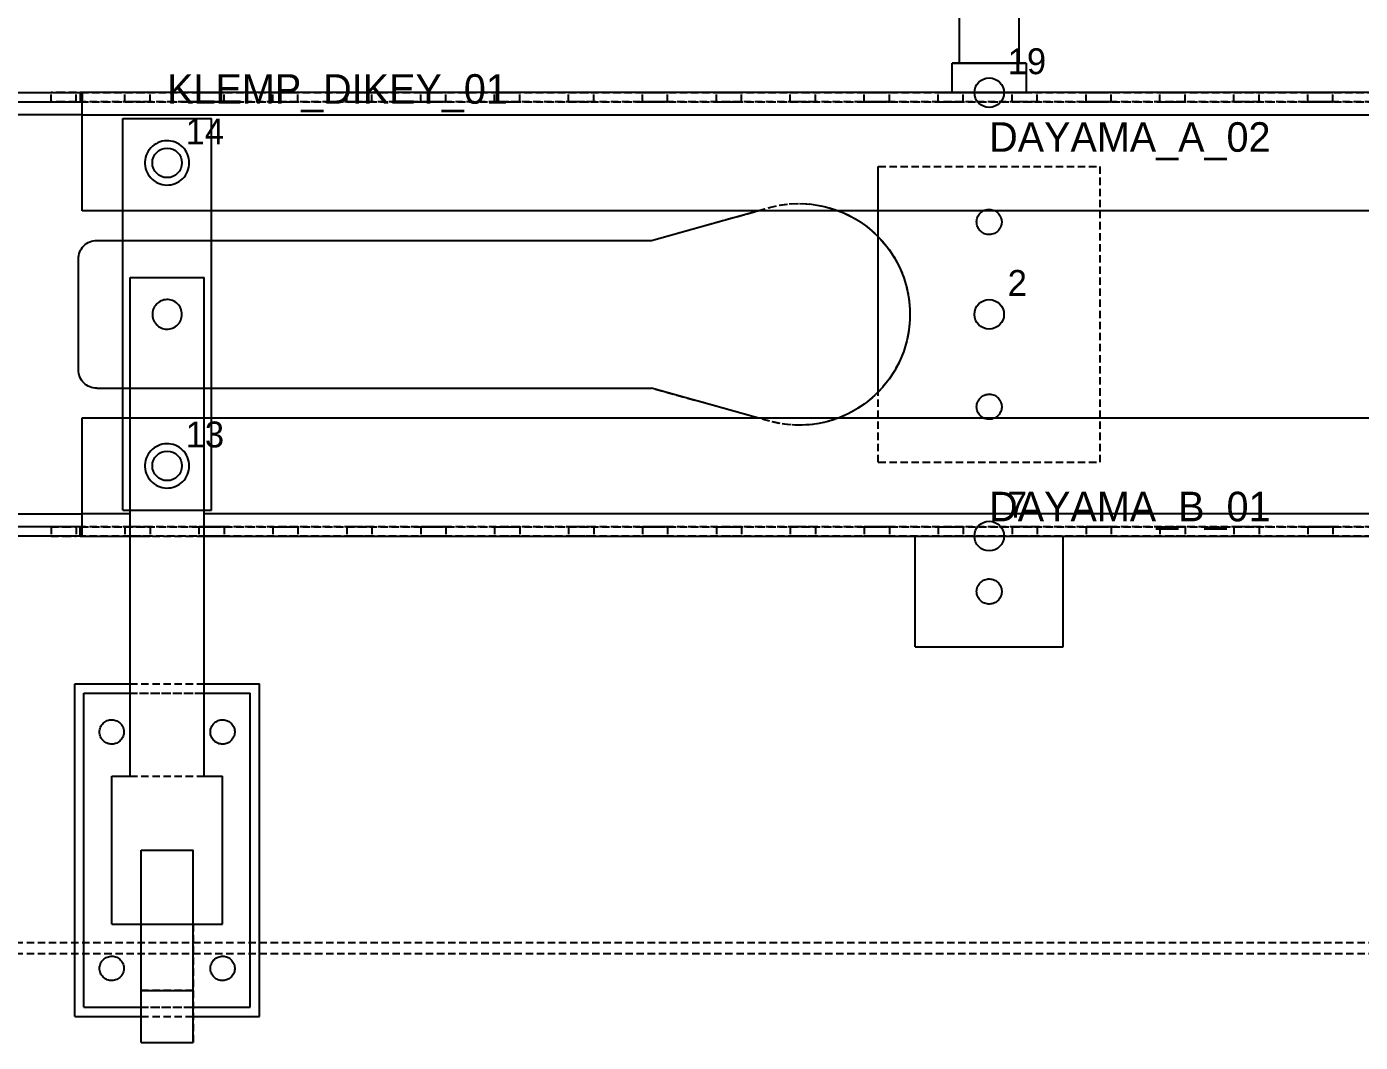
# Model space of a CAD drawing. Header units: metres. Extents: x -200 to 4040, y -1684 to 360.
# Drawn here: x 430 to 790.8, y -197 to 77.9 of the extents above; entities that cross this region are included whole.
import ezdxf

# ---------------------------------------------------------------- set-up
doc = ezdxf.new("R2010")
doc.units = ezdxf.units.M
doc.linetypes.add('DASHED2', pattern=[3, 2, -1])
for name, color, linetype in [('GIZLI', 8, 'DASHED2'), ('GORUNEN', 7, 'Continuous'), ('REFERANS', 6, 'Continuous'), ('TEGET', 9, 'Continuous'), ('YAZI', 3, 'Continuous')]:
    doc.layers.add(name, color=color, linetype=linetype)

msp = doc.modelspace()

# ---------------------------------------------------------------- linework, layer by layer
at = {"layer": 'GIZLI'}
for points in [[(680.4, 68), (700.4, 68)], [(698.4, 68), (682.4, 68)], [(682.4, 68), (698.4, 68)], [(150, 60), (444.5, 60)], [(436.6, 60), (440, 60)], [(440, 60), (436.6, 60)], [(436.6, 57.5), (436.6, 60)], [(443.4, 60), (440, 60)], [(440, 60), (443.4, 60)], [(443.4, 57.5), (443.4, 60)], [(444.714, 60), (2630, 60)], [(445, 59.979), (445, 57.488)], [(456.6, 60), (460, 60)], [(460, 60), (456.6, 60)], [(456.6, 57.5), (456.6, 60)], [(463.4, 60), (460, 60)], [(460, 60), (463.4, 60)], [(463.4, 57.5), (463.4, 60)], [(476.6, 60), (480, 60)], [(480, 60), (476.6, 60)], [(476.6, 57.5), (476.6, 60)], [(483.4, 60), (480, 60)], [(480, 60), (483.4, 60)], [(483.4, 57.5), (483.4, 60)], [(496.6, 60), (500, 60)], [(500, 60), (496.6, 60)], [(496.6, 57.5), (496.6, 60)], [(503.4, 60), (500, 60)], [(500, 60), (503.4, 60)], [(503.4, 57.5), (503.4, 60)], [(516.6, 60), (520, 60)], [(520, 60), (516.6, 60)], [(516.6, 57.5), (516.6, 60)], [(523.4, 60), (520, 60)], [(520, 60), (523.4, 60)], [(523.4, 57.5), (523.4, 60)], [(536.6, 60), (540, 60)], [(540, 60), (536.6, 60)], [(536.6, 57.5), (536.6, 60)], [(543.4, 60), (540, 60)], [(540, 60), (543.4, 60)], [(543.4, 57.5), (543.4, 60)], [(556.6, 60), (560, 60)], [(560, 60), (556.6, 60)], [(556.6, 57.5), (556.6, 60)], [(563.4, 60), (560, 60)], [(560, 60), (563.4, 60)], [(563.4, 57.5), (563.4, 60)], [(576.6, 60), (580, 60)], [(580, 60), (576.6, 60)], [(576.6, 57.5), (576.6, 60)], [(583.4, 60), (580, 60)], [(580, 60), (583.4, 60)], [(583.4, 57.5), (583.4, 60)], [(596.6, 60), (600, 60)], [(600, 60), (596.6, 60)], [(596.6, 57.5), (596.6, 60)], [(603.4, 60), (600, 60)], [(600, 60), (603.4, 60)], [(603.4, 57.5), (603.4, 60)], [(616.6, 60), (620, 60)], [(620, 60), (616.6, 60)], [(616.6, 57.5), (616.6, 60)], [(623.4, 60), (620, 60)], [(620, 60), (623.4, 60)], [(623.4, 57.5), (623.4, 60)], [(636.6, 60), (640, 60)], [(640, 60), (636.6, 60)], [(636.6, 57.5), (636.6, 60)], [(643.4, 60), (640, 60)], [(640, 60), (643.4, 60)], [(643.4, 57.5), (643.4, 60)], [(656.6, 60), (660, 60)], [(660, 60), (656.6, 60)], [(656.6, 57.5), (656.6, 60)], [(663.4, 60), (660, 60)], [(660, 60), (663.4, 60)], [(663.4, 57.5), (663.4, 60)], [(676.6, 60), (680, 60)], [(680, 60), (676.6, 60)], [(676.6, 57.5), (676.6, 60)], [(683.4, 60), (680, 60)], [(680, 60), (683.4, 60)], [(680.4, 60), (700.4, 60)], [(683.4, 57.5), (683.4, 60)], [(696.6, 60), (700, 60)], [(700, 60), (696.6, 60)], [(696.6, 57.5), (696.6, 60)], [(703.4, 60), (700, 60)], [(700, 60), (703.4, 60)], [(703.4, 57.5), (703.4, 60)], [(716.6, 60), (720, 60)], [(720, 60), (716.6, 60)], [(716.6, 57.5), (716.6, 60)], [(723.4, 60), (720, 60)], [(720, 60), (723.4, 60)], [(723.4, 57.5), (723.4, 60)], [(736.6, 60), (740, 60)], [(740, 60), (736.6, 60)], [(736.6, 57.5), (736.6, 60)], [(743.4, 60), (740, 60)], [(740, 60), (743.4, 60)], [(743.4, 57.5), (743.4, 60)], [(756.6, 60), (760, 60)], [(760, 60), (756.6, 60)], [(756.6, 57.5), (756.6, 60)], [(763.4, 60), (760, 60)], [(760, 60), (763.4, 60)], [(763.4, 57.5), (763.4, 60)], [(776.6, 60), (780, 60)], [(780, 60), (776.6, 60)], [(776.6, 57.5), (776.6, 60)], [(783.4, 60), (780, 60)], [(780, 60), (783.4, 60)], [(783.4, 57.5), (783.4, 60)], [(150, 57.5), (444.5, 57.5)], [(440, 57.5), (436.6, 57.5)], [(436.6, 57.5), (440, 57.5)], [(440, 57.5), (443.4, 57.5)], [(443.4, 57.5), (440, 57.5)], [(2630, 57.5), (444.714, 57.5)], [(444.714, 57.5), (2630, 57.5)], [(445, 54), (445, 57.488)], [(460, 57.5), (456.6, 57.5)], [(456.6, 57.5), (460, 57.5)], [(460, 57.5), (463.4, 57.5)], [(463.4, 57.5), (460, 57.5)], [(480, 57.5), (476.6, 57.5)], [(476.6, 57.5), (480, 57.5)], [(480, 57.5), (483.4, 57.5)], [(483.4, 57.5), (480, 57.5)], [(500, 57.5), (496.6, 57.5)], [(496.6, 57.5), (500, 57.5)], [(500, 57.5), (503.4, 57.5)], [(503.4, 57.5), (500, 57.5)], [(520, 57.5), (516.6, 57.5)], [(516.6, 57.5), (520, 57.5)], [(520, 57.5), (523.4, 57.5)], [(523.4, 57.5), (520, 57.5)], [(540, 57.5), (536.6, 57.5)], [(536.6, 57.5), (540, 57.5)], [(540, 57.5), (543.4, 57.5)], [(543.4, 57.5), (540, 57.5)], [(560, 57.5), (556.6, 57.5)], [(556.6, 57.5), (560, 57.5)], [(560, 57.5), (563.4, 57.5)], [(563.4, 57.5), (560, 57.5)], [(580, 57.5), (576.6, 57.5)], [(576.6, 57.5), (580, 57.5)], [(580, 57.5), (583.4, 57.5)], [(583.4, 57.5), (580, 57.5)], [(600, 57.5), (596.6, 57.5)], [(596.6, 57.5), (600, 57.5)], [(600, 57.5), (603.4, 57.5)], [(603.4, 57.5), (600, 57.5)], [(620, 57.5), (616.6, 57.5)], [(616.6, 57.5), (620, 57.5)], [(620, 57.5), (623.4, 57.5)], [(623.4, 57.5), (620, 57.5)], [(640, 57.5), (636.6, 57.5)], [(636.6, 57.5), (640, 57.5)], [(640, 57.5), (643.4, 57.5)], [(643.4, 57.5), (640, 57.5)], [(660, 57.5), (656.6, 57.5)], [(656.6, 57.5), (660, 57.5)], [(660, 57.5), (663.4, 57.5)], [(663.4, 57.5), (660, 57.5)], [(680, 57.5), (676.6, 57.5)], [(676.6, 57.5), (680, 57.5)], [(680, 57.5), (683.4, 57.5)], [(683.4, 57.5), (680, 57.5)], [(700, 57.5), (696.6, 57.5)], [(696.6, 57.5), (700, 57.5)], [(700, 57.5), (703.4, 57.5)], [(703.4, 57.5), (700, 57.5)], [(720, 57.5), (716.6, 57.5)], [(716.6, 57.5), (720, 57.5)], [(720, 57.5), (723.4, 57.5)], [(723.4, 57.5), (720, 57.5)], [(740, 57.5), (736.6, 57.5)], [(736.6, 57.5), (740, 57.5)], [(740, 57.5), (743.4, 57.5)], [(743.4, 57.5), (740, 57.5)], [(760, 57.5), (756.6, 57.5)], [(756.6, 57.5), (760, 57.5)], [(760, 57.5), (763.4, 57.5)], [(763.4, 57.5), (760, 57.5)], [(780, 57.5), (776.6, 57.5)], [(776.6, 57.5), (780, 57.5)], [(780, 57.5), (783.4, 57.5)], [(783.4, 57.5), (780, 57.5)], [(445, 28), (445, 54)], [(456, -53), (456, 53)], [(456, 53), (480, 53)], [(480, -53), (480, 53)], [(474, 41), (473.97, 41.597), (473.881, 42.189), (473.733, 42.769), (473.529, 43.331), (473.269, 43.87), (472.957, 44.38), (472.596, 44.857), (472.189, 45.295), (471.741, 45.691), (471.255, 46.04), (470.737, 46.339), (470.192, 46.585), (469.625, 46.776), (469.042, 46.909), (468.448, 46.983), (467.85, 46.998), (467.254, 46.953), (466.665, 46.85), (466.089, 46.688), (465.532, 46.469), (465, 46.196), (464.498, 45.872), (464.03, 45.499), (463.602, 45.081), (463.217, 44.623), (462.88, 44.129), (462.594, 43.603), (462.362, 43.052), (462.186, 42.481), (462.067, 41.894), (462.007, 41.299), (462.007, 40.701), (462.067, 40.106), (462.186, 39.519), (462.362, 38.948), (462.594, 38.397), (462.88, 37.871), (463.217, 37.377), (463.602, 36.919), (464.03, 36.501), (464.498, 36.128), (465, 35.804), (465.532, 35.531), (466.089, 35.312), (466.665, 35.15), (467.254, 35.047), (467.85, 35.002), (468.448, 35.017), (469.042, 35.091), (469.625, 35.224), (470.192, 35.415), (470.737, 35.661), (471.255, 35.96), (471.741, 36.309), (472.189, 36.705), (472.596, 37.143), (472.957, 37.62), (473.269, 38.13), (473.529, 38.669), (473.733, 39.231), (473.881, 39.811), (473.97, 40.403), (474, 41)], [(474, 41), (473.97, 41.597), (473.881, 42.189), (473.733, 42.769), (473.529, 43.331), (473.269, 43.87), (472.957, 44.38), (472.596, 44.857), (472.189, 45.295), (471.741, 45.691), (471.255, 46.04), (470.737, 46.339), (470.192, 46.585), (469.625, 46.776), (469.042, 46.909), (468.448, 46.983), (467.85, 46.998), (467.254, 46.953), (466.665, 46.85), (466.089, 46.688), (465.532, 46.469), (465, 46.196), (464.498, 45.872), (464.03, 45.499), (463.602, 45.081), (463.217, 44.623), (462.88, 44.129), (462.594, 43.603), (462.362, 43.052), (462.186, 42.481), (462.067, 41.894), (462.007, 41.299), (462.007, 40.701), (462.067, 40.106), (462.186, 39.519), (462.362, 38.948), (462.594, 38.397), (462.88, 37.871), (463.217, 37.377), (463.602, 36.919), (464.03, 36.501), (464.498, 36.128), (465, 35.804), (465.532, 35.531), (466.089, 35.312), (466.665, 35.15), (467.254, 35.047), (467.85, 35.002), (468.448, 35.017), (469.042, 35.091), (469.625, 35.224), (470.192, 35.415), (470.737, 35.661), (471.255, 35.96), (471.741, 36.309), (472.189, 36.705), (472.596, 37.143), (472.957, 37.62), (473.269, 38.13), (473.529, 38.669), (473.733, 39.231), (473.881, 39.811), (473.97, 40.403), (474, 41)], [(660.4, 21.025), (660.4, 40)], [(660.4, -40), (660.4, 40)], [(660.4, 40), (720.4, 40)], [(660.4, 40), (720.4, 40)], [(720.4, -40), (720.4, 40)], [(720.4, -40), (720.4, 40)], [(599, 20), (630.95, 28.9)], [(627.72, 28), (630.95, 28.9)], [(630.95, 28.9), (633.617, 29.513), (636.33, 29.881), (639.064, 30), (641.798, 29.869), (644.509, 29.49), (647.174, 28.865), (649.77, 28)], [(630.95, 28.9), (633.863, 29.557), (636.828, 29.921), (639.813, 29.989), (642.791, 29.76), (645.731, 29.235), (648.605, 28.421), (651.383, 27.325), (654.038, 25.959), (656.545, 24.335), (658.877, 22.47), (661.013, 20.382), (662.931, 18.092), (664.611, 15.623), (666.037, 12.999), (667.196, 10.247), (668.075, 7.392), (668.666, 4.465), (668.963, 1.493), (668.963, -1.493), (668.666, -4.465), (668.075, -7.393), (667.196, -10.247), (666.037, -12.999), (664.611, -15.623), (662.93, -18.092), (661.013, -20.382), (658.877, -22.47), (656.545, -24.335), (654.038, -25.959), (651.383, -27.325), (648.605, -28.421), (645.731, -29.235), (642.791, -29.76), (639.813, -29.989), (636.827, -29.921), (633.863, -29.557), (630.95, -28.9)], [(2630, 28), (445, 28)], [(480, 28), (456, 28)], [(687, 25), (687.017, 25.339), (687.067, 25.674), (687.151, 26.002), (687.267, 26.321), (687.414, 26.626), (687.591, 26.915), (687.795, 27.185), (688.026, 27.434), (688.28, 27.658), (688.555, 27.856), (688.849, 28.026), (689.158, 28.165), (689.479, 28.273), (689.81, 28.348), (690.146, 28.39), (690.485, 28.399), (690.823, 28.374), (691.157, 28.315), (691.483, 28.223), (691.798, 28.099), (692.1, 27.944), (692.385, 27.761), (692.65, 27.549), (692.892, 27.313), (693.11, 27.053), (693.301, 26.773), (693.463, 26.475), (693.595, 26.163), (693.695, 25.839), (693.762, 25.507), (693.796, 25.169), (693.796, 24.831), (693.762, 24.493), (693.695, 24.161), (693.595, 23.837), (693.463, 23.525), (693.301, 23.227), (693.11, 22.947), (692.892, 22.687), (692.65, 22.451), (692.385, 22.239), (692.1, 22.056), (691.798, 21.901), (691.483, 21.777), (691.157, 21.685), (690.823, 21.626), (690.485, 21.601), (690.146, 21.61), (689.81, 21.652), (689.479, 21.727), (689.158, 21.835), (688.849, 21.974), (688.555, 22.144), (688.28, 22.342), (688.026, 22.566), (687.795, 22.815), (687.591, 23.085), (687.414, 23.374), (687.267, 23.679), (687.151, 23.998), (687.067, 24.326), (687.017, 24.661), (687, 25)], [(687, 25), (687.017, 25.339), (687.067, 25.674), (687.151, 26.002), (687.267, 26.321), (687.414, 26.626), (687.591, 26.915), (687.795, 27.185), (688.026, 27.434), (688.28, 27.658), (688.555, 27.856), (688.849, 28.026), (689.158, 28.165), (689.479, 28.273), (689.81, 28.348), (690.146, 28.39), (690.485, 28.399), (690.823, 28.374), (691.157, 28.315), (691.483, 28.223), (691.798, 28.099), (692.1, 27.944), (692.385, 27.761), (692.65, 27.549), (692.892, 27.313), (693.11, 27.053), (693.301, 26.773), (693.463, 26.475), (693.595, 26.163), (693.695, 25.839), (693.762, 25.507), (693.796, 25.169), (693.796, 24.831), (693.762, 24.493), (693.695, 24.161), (693.595, 23.837), (693.463, 23.525), (693.301, 23.227), (693.11, 22.947), (692.892, 22.687), (692.65, 22.451), (692.385, 22.239), (692.1, 22.056), (691.798, 21.901), (691.483, 21.777), (691.157, 21.685), (690.823, 21.626), (690.485, 21.601), (690.146, 21.61), (689.81, 21.652), (689.479, 21.727), (689.158, 21.835), (688.849, 21.974), (688.555, 22.144), (688.28, 22.342), (688.026, 22.566), (687.795, 22.815), (687.591, 23.085), (687.414, 23.374), (687.267, 23.679), (687.151, 23.998), (687.067, 24.326), (687.017, 24.661), (687, 25)], [(444, 15), (444.024, 15.49), (444.096, 15.975), (444.215, 16.451), (444.381, 16.913), (444.59, 17.357), (444.843, 17.778), (445.135, 18.172), (445.464, 18.536), (445.828, 18.865), (446.222, 19.157), (446.643, 19.41), (447.087, 19.619), (447.549, 19.785), (448.025, 19.904), (448.51, 19.976), (449, 20)], [(449, 20), (599, 20)], [(456, 20), (480, 20)], [(444, -15), (444, 15)], [(458, -125), (458, 10)], [(458, 10), (478, 10)], [(478, -125), (478, 10)], [(472, 0), (471.98, 0.398), (471.921, 0.793), (471.822, 1.179), (471.686, 1.554), (471.513, 1.913), (471.305, 2.253), (471.064, 2.571), (470.793, 2.863), (470.494, 3.127), (470.17, 3.36), (469.825, 3.559), (469.461, 3.723), (469.083, 3.85), (468.695, 3.939), (468.299, 3.989), (467.9, 3.999), (467.503, 3.969), (467.11, 3.9), (466.726, 3.792), (466.355, 3.646), (466, 3.464), (465.665, 3.248), (465.353, 2.999), (465.068, 2.721), (464.811, 2.415), (464.587, 2.086), (464.396, 1.736), (464.241, 1.368), (464.124, 0.987), (464.045, 0.596), (464.005, 0.199), (464.005, -0.199), (464.045, -0.596), (464.124, -0.987), (464.241, -1.368), (464.396, -1.736), (464.587, -2.086), (464.811, -2.415), (465.068, -2.721), (465.353, -2.999), (465.665, -3.248), (466, -3.464), (466.355, -3.646), (466.726, -3.792), (467.11, -3.9), (467.503, -3.969), (467.9, -3.999), (468.299, -3.989), (468.695, -3.939), (469.083, -3.85), (469.461, -3.723), (469.825, -3.559), (470.17, -3.36), (470.494, -3.127), (470.793, -2.863), (471.064, -2.571), (471.305, -2.253), (471.513, -1.913), (471.686, -1.554), (471.822, -1.179), (471.921, -0.793), (471.98, -0.398), (472, 0)], [(472, 0), (471.98, 0.398), (471.921, 0.793), (471.822, 1.179), (471.686, 1.554), (471.513, 1.913), (471.305, 2.253), (471.064, 2.571), (470.793, 2.863), (470.494, 3.127), (470.17, 3.36), (469.825, 3.559), (469.461, 3.723), (469.083, 3.85), (468.695, 3.939), (468.299, 3.989), (467.9, 3.999), (467.503, 3.969), (467.11, 3.9), (466.726, 3.792), (466.355, 3.646), (466, 3.464), (465.665, 3.248), (465.353, 2.999), (465.068, 2.721), (464.811, 2.415), (464.587, 2.086), (464.396, 1.736), (464.241, 1.368), (464.124, 0.987), (464.045, 0.596), (464.005, 0.199), (464.005, -0.199), (464.045, -0.596), (464.124, -0.987), (464.241, -1.368), (464.396, -1.736), (464.587, -2.086), (464.811, -2.415), (465.068, -2.721), (465.353, -2.999), (465.665, -3.248), (466, -3.464), (466.355, -3.646), (466.726, -3.792), (467.11, -3.9), (467.503, -3.969), (467.9, -3.999), (468.299, -3.989), (468.695, -3.939), (469.083, -3.85), (469.461, -3.723), (469.825, -3.559), (470.17, -3.36), (470.494, -3.127), (470.793, -2.863), (471.064, -2.571), (471.305, -2.253), (471.513, -1.913), (471.686, -1.554), (471.822, -1.179), (471.921, -0.793), (471.98, -0.398), (472, 0)], [(449, -20), (448.51, -19.976), (448.025, -19.904), (447.549, -19.785), (447.087, -19.619), (446.643, -19.41), (446.222, -19.157), (445.828, -18.865), (445.464, -18.536), (445.135, -18.172), (444.843, -17.778), (444.59, -17.357), (444.381, -16.913), (444.215, -16.451), (444.096, -15.975), (444.024, -15.49), (444, -15)], [(449, -20), (599, -20)], [(456, -20), (480, -20)], [(630.95, -28.9), (599, -20)], [(660.4, -40), (660.4, -21.025)], [(687, -25), (687.017, -24.661), (687.067, -24.326), (687.151, -23.998), (687.267, -23.679), (687.414, -23.374), (687.591, -23.085), (687.795, -22.815), (688.026, -22.566), (688.28, -22.342), (688.555, -22.144), (688.849, -21.974), (689.158, -21.835), (689.479, -21.727), (689.81, -21.652), (690.146, -21.61), (690.485, -21.601), (690.823, -21.626), (691.157, -21.685), (691.483, -21.777), (691.798, -21.901), (692.1, -22.056), (692.385, -22.239), (692.65, -22.451), (692.892, -22.687), (693.11, -22.947), (693.301, -23.227), (693.463, -23.525), (693.595, -23.837), (693.695, -24.161), (693.762, -24.493), (693.796, -24.831), (693.796, -25.169), (693.762, -25.507), (693.695, -25.839), (693.595, -26.163), (693.463, -26.475), (693.301, -26.773), (693.11, -27.053), (692.892, -27.313), (692.65, -27.549), (692.385, -27.761), (692.1, -27.944), (691.798, -28.099), (691.483, -28.223), (691.157, -28.315), (690.823, -28.374), (690.485, -28.399), (690.146, -28.39), (689.81, -28.348), (689.479, -28.273), (689.158, -28.165), (688.849, -28.026), (688.555, -27.856), (688.28, -27.658), (688.026, -27.434), (687.795, -27.185), (687.591, -26.915), (687.414, -26.626), (687.267, -26.321), (687.151, -26.002), (687.067, -25.674), (687.017, -25.339), (687, -25)], [(687, -25), (687.017, -24.661), (687.067, -24.326), (687.151, -23.998), (687.267, -23.679), (687.414, -23.374), (687.591, -23.085), (687.795, -22.815), (688.026, -22.566), (688.28, -22.342), (688.555, -22.144), (688.849, -21.974), (689.158, -21.835), (689.479, -21.727), (689.81, -21.652), (690.146, -21.61), (690.485, -21.601), (690.823, -21.626), (691.157, -21.685), (691.483, -21.777), (691.798, -21.901), (692.1, -22.056), (692.385, -22.239), (692.65, -22.451), (692.892, -22.687), (693.11, -22.947), (693.301, -23.227), (693.463, -23.525), (693.595, -23.837), (693.695, -24.161), (693.762, -24.493), (693.796, -24.831), (693.796, -25.169), (693.762, -25.507), (693.695, -25.839), (693.595, -26.163), (693.463, -26.475), (693.301, -26.773), (693.11, -27.053), (692.892, -27.313), (692.65, -27.549), (692.385, -27.761), (692.1, -27.944), (691.798, -28.099), (691.483, -28.223), (691.157, -28.315), (690.823, -28.374), (690.485, -28.399), (690.146, -28.39), (689.81, -28.348), (689.479, -28.273), (689.158, -28.165), (688.849, -28.026), (688.555, -27.856), (688.28, -27.658), (688.026, -27.434), (687.795, -27.185), (687.591, -26.915), (687.414, -26.626), (687.267, -26.321), (687.151, -26.002), (687.067, -25.674), (687.017, -25.339), (687, -25)], [(445, -28), (2630, -28)], [(445, -54), (445, -28)], [(456, -28), (480, -28)], [(630.95, -28.9), (627.72, -28)], [(649.77, -28), (647.174, -28.865), (644.509, -29.49), (641.798, -29.869), (639.064, -30), (636.33, -29.881), (633.617, -29.513), (630.95, -28.9)], [(474, -41), (473.97, -40.403), (473.881, -39.811), (473.733, -39.231), (473.529, -38.669), (473.269, -38.13), (472.957, -37.62), (472.596, -37.143), (472.189, -36.705), (471.741, -36.309), (471.255, -35.96), (470.737, -35.661), (470.192, -35.415), (469.625, -35.224), (469.042, -35.091), (468.448, -35.017), (467.85, -35.002), (467.254, -35.047), (466.665, -35.15), (466.089, -35.312), (465.532, -35.531), (465, -35.804), (464.498, -36.128), (464.03, -36.501), (463.602, -36.919), (463.217, -37.377), (462.88, -37.871), (462.594, -38.397), (462.362, -38.948), (462.186, -39.519), (462.067, -40.106), (462.007, -40.701), (462.007, -41.299), (462.067, -41.894), (462.186, -42.481), (462.362, -43.052), (462.594, -43.603), (462.88, -44.129), (463.217, -44.623), (463.602, -45.081), (464.03, -45.499), (464.498, -45.872), (465, -46.196), (465.532, -46.469), (466.089, -46.688), (466.665, -46.85), (467.254, -46.953), (467.85, -46.998), (468.448, -46.983), (469.042, -46.909), (469.625, -46.776), (470.192, -46.585), (470.737, -46.339), (471.255, -46.04), (471.741, -45.691), (472.189, -45.295), (472.596, -44.857), (472.957, -44.38), (473.269, -43.87), (473.529, -43.331), (473.733, -42.769), (473.881, -42.189), (473.97, -41.597), (474, -41)], [(474, -41), (473.97, -40.403), (473.881, -39.811), (473.733, -39.231), (473.529, -38.669), (473.269, -38.13), (472.957, -37.62), (472.596, -37.143), (472.189, -36.705), (471.741, -36.309), (471.255, -35.96), (470.737, -35.661), (470.192, -35.415), (469.625, -35.224), (469.042, -35.091), (468.448, -35.017), (467.85, -35.002), (467.254, -35.047), (466.665, -35.15), (466.089, -35.312), (465.532, -35.531), (465, -35.804), (464.498, -36.128), (464.03, -36.501), (463.602, -36.919), (463.217, -37.377), (462.88, -37.871), (462.594, -38.397), (462.362, -38.948), (462.186, -39.519), (462.067, -40.106), (462.007, -40.701), (462.007, -41.299), (462.067, -41.894), (462.186, -42.481), (462.362, -43.052), (462.594, -43.603), (462.88, -44.129), (463.217, -44.623), (463.602, -45.081), (464.03, -45.499), (464.498, -45.872), (465, -46.196), (465.532, -46.469), (466.089, -46.688), (466.665, -46.85), (467.254, -46.953), (467.85, -46.998), (468.448, -46.983), (469.042, -46.909), (469.625, -46.776), (470.192, -46.585), (470.737, -46.339), (471.255, -46.04), (471.741, -45.691), (472.189, -45.295), (472.596, -44.857), (472.957, -44.38), (473.269, -43.87), (473.529, -43.331), (473.733, -42.769), (473.881, -42.189), (473.97, -41.597), (474, -41)], [(660.4, -40), (720.4, -40)], [(660.4, -40), (720.4, -40)], [(445, -57.488), (445, -54)], [(456, -53), (480, -53)], [(458, -53), (478, -53)], [(444.5, -57.5), (150, -57.5)], [(436.6, -57.5), (436.6, -60)], [(436.6, -57.5), (440, -57.5)], [(440, -57.5), (436.6, -57.5)], [(440, -57.5), (443.4, -57.5)], [(443.4, -57.5), (440, -57.5)], [(443.4, -57.5), (443.4, -60)], [(2630, -57.5), (444.714, -57.5)], [(444.714, -57.5), (2630, -57.5)], [(445, -59.979), (445, -57.488)], [(456.6, -57.5), (456.6, -60)], [(456.6, -57.5), (460, -57.5)], [(460, -57.5), (456.6, -57.5)], [(460, -57.5), (463.4, -57.5)], [(463.4, -57.5), (460, -57.5)], [(463.4, -57.5), (463.4, -60)], [(476.6, -57.5), (476.6, -60)], [(476.6, -57.5), (480, -57.5)], [(480, -57.5), (476.6, -57.5)], [(480, -57.5), (483.4, -57.5)], [(483.4, -57.5), (480, -57.5)], [(483.4, -57.5), (483.4, -60)], [(496.6, -57.5), (496.6, -60)], [(496.6, -57.5), (500, -57.5)], [(500, -57.5), (496.6, -57.5)], [(500, -57.5), (503.4, -57.5)], [(503.4, -57.5), (500, -57.5)], [(503.4, -57.5), (503.4, -60)], [(516.6, -57.5), (516.6, -60)], [(516.6, -57.5), (520, -57.5)], [(520, -57.5), (516.6, -57.5)], [(520, -57.5), (523.4, -57.5)], [(523.4, -57.5), (520, -57.5)], [(523.4, -57.5), (523.4, -60)], [(536.6, -57.5), (536.6, -60)], [(536.6, -57.5), (540, -57.5)], [(540, -57.5), (536.6, -57.5)], [(540, -57.5), (543.4, -57.5)], [(543.4, -57.5), (540, -57.5)], [(543.4, -57.5), (543.4, -60)], [(556.6, -57.5), (556.6, -60)], [(556.6, -57.5), (560, -57.5)], [(560, -57.5), (556.6, -57.5)], [(560, -57.5), (563.4, -57.5)], [(563.4, -57.5), (560, -57.5)], [(563.4, -57.5), (563.4, -60)], [(576.6, -57.5), (576.6, -60)], [(576.6, -57.5), (580, -57.5)], [(580, -57.5), (576.6, -57.5)], [(580, -57.5), (583.4, -57.5)], [(583.4, -57.5), (580, -57.5)], [(583.4, -57.5), (583.4, -60)], [(596.6, -57.5), (596.6, -60)], [(596.6, -57.5), (600, -57.5)], [(600, -57.5), (596.6, -57.5)], [(600, -57.5), (603.4, -57.5)], [(603.4, -57.5), (600, -57.5)], [(603.4, -57.5), (603.4, -60)], [(616.6, -57.5), (616.6, -60)], [(616.6, -57.5), (620, -57.5)], [(620, -57.5), (616.6, -57.5)], [(620, -57.5), (623.4, -57.5)], [(623.4, -57.5), (620, -57.5)], [(623.4, -57.5), (623.4, -60)], [(636.6, -57.5), (636.6, -60)], [(636.6, -57.5), (640, -57.5)], [(640, -57.5), (636.6, -57.5)], [(640, -57.5), (643.4, -57.5)], [(643.4, -57.5), (640, -57.5)], [(643.4, -57.5), (643.4, -60)], [(656.6, -57.5), (656.6, -60)], [(656.6, -57.5), (660, -57.5)], [(660, -57.5), (656.6, -57.5)], [(660, -57.5), (663.4, -57.5)], [(663.4, -57.5), (660, -57.5)], [(663.4, -57.5), (663.4, -60)], [(676.6, -57.5), (676.6, -60)], [(676.6, -57.5), (680, -57.5)], [(680, -57.5), (676.6, -57.5)], [(680, -57.5), (683.4, -57.5)], [(683.4, -57.5), (680, -57.5)], [(683.4, -57.5), (683.4, -60)], [(696.6, -57.5), (696.6, -60)], [(696.6, -57.5), (700, -57.5)], [(700, -57.5), (696.6, -57.5)], [(700, -57.5), (703.4, -57.5)], [(703.4, -57.5), (700, -57.5)], [(703.4, -57.5), (703.4, -60)], [(716.6, -57.5), (716.6, -60)], [(716.6, -57.5), (720, -57.5)], [(720, -57.5), (716.6, -57.5)], [(720, -57.5), (723.4, -57.5)], [(723.4, -57.5), (720, -57.5)], [(723.4, -57.5), (723.4, -60)], [(736.6, -57.5), (736.6, -60)], [(736.6, -57.5), (740, -57.5)], [(740, -57.5), (736.6, -57.5)], [(740, -57.5), (743.4, -57.5)], [(743.4, -57.5), (740, -57.5)], [(743.4, -57.5), (743.4, -60)], [(756.6, -57.5), (756.6, -60)], [(756.6, -57.5), (760, -57.5)], [(760, -57.5), (756.6, -57.5)], [(760, -57.5), (763.4, -57.5)], [(763.4, -57.5), (760, -57.5)], [(763.4, -57.5), (763.4, -60)], [(776.6, -57.5), (776.6, -60)], [(776.6, -57.5), (780, -57.5)], [(780, -57.5), (776.6, -57.5)], [(780, -57.5), (783.4, -57.5)], [(783.4, -57.5), (780, -57.5)], [(783.4, -57.5), (783.4, -60)], [(444.5, -60), (150, -60)], [(436.6, -60), (440, -60)], [(440, -60), (436.6, -60)], [(440, -60), (443.4, -60)], [(443.4, -60), (440, -60)], [(2630, -60), (444.714, -60)], [(456.6, -60), (460, -60)], [(460, -60), (456.6, -60)], [(458, -60), (478, -60)], [(460, -60), (463.4, -60)], [(463.4, -60), (460, -60)], [(476.6, -60), (480, -60)], [(480, -60), (476.6, -60)], [(480, -60), (483.4, -60)], [(483.4, -60), (480, -60)], [(496.6, -60), (500, -60)], [(500, -60), (496.6, -60)], [(500, -60), (503.4, -60)], [(503.4, -60), (500, -60)], [(516.6, -60), (520, -60)], [(520, -60), (516.6, -60)], [(520, -60), (523.4, -60)], [(523.4, -60), (520, -60)], [(536.6, -60), (540, -60)], [(540, -60), (536.6, -60)], [(540, -60), (543.4, -60)], [(543.4, -60), (540, -60)], [(556.6, -60), (560, -60)], [(560, -60), (556.6, -60)], [(560, -60), (563.4, -60)], [(563.4, -60), (560, -60)], [(576.6, -60), (580, -60)], [(580, -60), (576.6, -60)], [(580, -60), (583.4, -60)], [(583.4, -60), (580, -60)], [(596.6, -60), (600, -60)], [(600, -60), (596.6, -60)], [(600, -60), (603.4, -60)], [(603.4, -60), (600, -60)], [(616.6, -60), (620, -60)], [(620, -60), (616.6, -60)], [(620, -60), (623.4, -60)], [(623.4, -60), (620, -60)], [(636.6, -60), (640, -60)], [(640, -60), (636.6, -60)], [(640, -60), (643.4, -60)], [(643.4, -60), (640, -60)], [(656.6, -60), (660, -60)], [(660, -60), (656.6, -60)], [(660, -60), (663.4, -60)], [(663.4, -60), (660, -60)], [(670.4, -90), (670.4, -60)], [(670.4, -60), (710.4, -60)], [(670.4, -60), (710.4, -60)], [(676.6, -60), (680, -60)], [(680, -60), (676.6, -60)], [(680, -60), (683.4, -60)], [(683.4, -60), (680, -60)], [(696.6, -60), (700, -60)], [(700, -60), (696.6, -60)], [(700, -60), (703.4, -60)], [(703.4, -60), (700, -60)], [(710.4, -90), (710.4, -60)], [(716.6, -60), (720, -60)], [(720, -60), (716.6, -60)], [(720, -60), (723.4, -60)], [(723.4, -60), (720, -60)], [(736.6, -60), (740, -60)], [(740, -60), (736.6, -60)], [(740, -60), (743.4, -60)], [(743.4, -60), (740, -60)], [(756.6, -60), (760, -60)], [(760, -60), (756.6, -60)], [(760, -60), (763.4, -60)], [(763.4, -60), (760, -60)], [(776.6, -60), (780, -60)], [(780, -60), (776.6, -60)], [(780, -60), (783.4, -60)], [(783.4, -60), (780, -60)], [(687, -75), (687.017, -74.661), (687.067, -74.326), (687.151, -73.998), (687.267, -73.679), (687.414, -73.374), (687.591, -73.085), (687.795, -72.815), (688.026, -72.566), (688.28, -72.342), (688.555, -72.144), (688.849, -71.974), (689.158, -71.835), (689.479, -71.727), (689.81, -71.652), (690.146, -71.61), (690.485, -71.601), (690.823, -71.626), (691.157, -71.685), (691.483, -71.777), (691.798, -71.901), (692.1, -72.056), (692.385, -72.239), (692.65, -72.451), (692.892, -72.687), (693.11, -72.947), (693.301, -73.227), (693.463, -73.525), (693.595, -73.837), (693.695, -74.161), (693.762, -74.493), (693.796, -74.831), (693.796, -75.169), (693.762, -75.507), (693.695, -75.839), (693.595, -76.163), (693.463, -76.475), (693.301, -76.773), (693.11, -77.053), (692.892, -77.313), (692.65, -77.549), (692.385, -77.761), (692.1, -77.944), (691.798, -78.099), (691.483, -78.223), (691.157, -78.315), (690.823, -78.374), (690.485, -78.399), (690.146, -78.39), (689.81, -78.348), (689.479, -78.273), (689.158, -78.165), (688.849, -78.026), (688.555, -77.856), (688.28, -77.658), (688.026, -77.434), (687.795, -77.185), (687.591, -76.915), (687.414, -76.626), (687.267, -76.321), (687.151, -76.002), (687.067, -75.674), (687.017, -75.339), (687, -75)], [(670.4, -90), (710.4, -90)], [(443, -190), (443, -100)], [(443, -100), (493, -100)], [(458, -100), (478, -100)], [(493, -190), (493, -100)], [(445.5, -187.5), (445.5, -102.5)], [(445.5, -102.5), (490.5, -102.5)], [(458, -102.5), (478, -102.5)], [(490.5, -187.5), (490.5, -102.5)], [(449.7, -113), (449.716, -112.672), (449.765, -112.346), (449.847, -112.027), (449.959, -111.718), (450.102, -111.422), (450.273, -111.141), (450.472, -110.879), (450.696, -110.638), (450.942, -110.42), (451.21, -110.228), (451.495, -110.064), (451.794, -109.928), (452.106, -109.823), (452.427, -109.75), (452.753, -109.709), (453.082, -109.701), (453.41, -109.726), (453.734, -109.783), (454.051, -109.872), (454.357, -109.992), (454.65, -110.142), (454.926, -110.321), (455.184, -110.526), (455.419, -110.756), (455.631, -111.008), (455.816, -111.279), (455.973, -111.568), (456.101, -111.871), (456.198, -112.186), (456.263, -112.508), (456.296, -112.836), (456.296, -113.165), (456.263, -113.492), (456.198, -113.814), (456.101, -114.129), (455.973, -114.432), (455.816, -114.721), (455.631, -114.993), (455.419, -115.245), (455.184, -115.474), (454.926, -115.68), (454.65, -115.858), (454.357, -116.008), (454.051, -116.128), (453.734, -116.217), (453.41, -116.275), (453.082, -116.299), (452.753, -116.291), (452.427, -116.25), (452.106, -116.177), (451.794, -116.072), (451.495, -115.937), (451.21, -115.772), (450.942, -115.58), (450.696, -115.362), (450.472, -115.121), (450.273, -114.859), (450.102, -114.578), (449.959, -114.282), (449.847, -113.973), (449.765, -113.654), (449.716, -113.329), (449.7, -113)], [(479.7, -113), (479.716, -112.672), (479.765, -112.346), (479.847, -112.027), (479.959, -111.718), (480.102, -111.422), (480.273, -111.141), (480.472, -110.879), (480.696, -110.638), (480.942, -110.42), (481.21, -110.228), (481.495, -110.064), (481.794, -109.928), (482.106, -109.823), (482.427, -109.75), (482.753, -109.709), (483.082, -109.701), (483.41, -109.726), (483.734, -109.783), (484.051, -109.872), (484.357, -109.992), (484.65, -110.142), (484.926, -110.321), (485.184, -110.526), (485.419, -110.756), (485.631, -111.008), (485.816, -111.279), (485.973, -111.568), (486.101, -111.871), (486.198, -112.186), (486.263, -112.508), (486.296, -112.836), (486.296, -113.165), (486.263, -113.492), (486.198, -113.814), (486.101, -114.129), (485.973, -114.432), (485.816, -114.721), (485.631, -114.993), (485.419, -115.245), (485.184, -115.474), (484.926, -115.68), (484.65, -115.858), (484.357, -116.008), (484.051, -116.128), (483.734, -116.217), (483.41, -116.275), (483.082, -116.299), (482.753, -116.291), (482.427, -116.25), (482.106, -116.177), (481.794, -116.072), (481.495, -115.937), (481.21, -115.772), (480.942, -115.58), (480.696, -115.362), (480.472, -115.121), (480.273, -114.859), (480.102, -114.578), (479.959, -114.282), (479.847, -113.973), (479.765, -113.654), (479.716, -113.329), (479.7, -113)], [(453, -165), (453, -125)], [(458, -125), (478, -125)], [(458, -125), (478, -125)], [(483, -165), (483, -125)], [(461, -145), (475, -145)], [(461, -165), (461, -145)], [(475, -165), (475, -145)], [(453, -165), (483, -165)], [(461, -165), (475, -165)], [(461, -197), (461, -165)], [(475, -165), (475, -197)], [(-80, -170), (3320, -170)], [(-80, -170), (3320, -170)], [(-80, -173), (3320, -173)], [(-80, -173), (3320, -173)], [(449.7, -177), (449.716, -176.672), (449.765, -176.346), (449.847, -176.027), (449.959, -175.718), (450.102, -175.422), (450.273, -175.141), (450.472, -174.879), (450.696, -174.638), (450.942, -174.42), (451.21, -174.228), (451.495, -174.064), (451.794, -173.928), (452.106, -173.823), (452.427, -173.75), (452.753, -173.709), (453.082, -173.701), (453.41, -173.726), (453.734, -173.783), (454.051, -173.872), (454.357, -173.992), (454.65, -174.142), (454.926, -174.321), (455.184, -174.526), (455.419, -174.756), (455.631, -175.008), (455.816, -175.279), (455.973, -175.568), (456.101, -175.871), (456.198, -176.186), (456.263, -176.508), (456.296, -176.836), (456.296, -177.165), (456.263, -177.492), (456.198, -177.814), (456.101, -178.129), (455.973, -178.432), (455.816, -178.721), (455.631, -178.993), (455.419, -179.245), (455.184, -179.474), (454.926, -179.68), (454.65, -179.858), (454.357, -180.008), (454.051, -180.128), (453.734, -180.217), (453.41, -180.275), (453.082, -180.299), (452.753, -180.291), (452.427, -180.25), (452.106, -180.177), (451.794, -180.072), (451.495, -179.937), (451.21, -179.772), (450.942, -179.58), (450.696, -179.362), (450.472, -179.121), (450.273, -178.859), (450.102, -178.578), (449.959, -178.282), (449.847, -177.973), (449.765, -177.654), (449.716, -177.329), (449.7, -177)], [(479.7, -177), (479.716, -176.672), (479.765, -176.346), (479.847, -176.027), (479.959, -175.718), (480.102, -175.422), (480.273, -175.141), (480.472, -174.879), (480.696, -174.638), (480.942, -174.42), (481.21, -174.228), (481.495, -174.064), (481.794, -173.928), (482.106, -173.823), (482.427, -173.75), (482.753, -173.709), (483.082, -173.701), (483.41, -173.726), (483.734, -173.783), (484.051, -173.872), (484.357, -173.992), (484.65, -174.142), (484.926, -174.321), (485.184, -174.526), (485.419, -174.756), (485.631, -175.008), (485.816, -175.279), (485.973, -175.568), (486.101, -175.871), (486.198, -176.186), (486.263, -176.508), (486.296, -176.836), (486.296, -177.165), (486.263, -177.492), (486.198, -177.814), (486.101, -178.129), (485.973, -178.432), (485.816, -178.721), (485.631, -178.993), (485.419, -179.245), (485.184, -179.474), (484.926, -179.68), (484.65, -179.858), (484.357, -180.008), (484.051, -180.128), (483.734, -180.217), (483.41, -180.275), (483.082, -180.299), (482.753, -180.291), (482.427, -180.25), (482.106, -180.177), (481.794, -180.072), (481.495, -179.937), (481.21, -179.772), (480.942, -179.58), (480.696, -179.362), (480.472, -179.121), (480.273, -178.859), (480.102, -178.578), (479.959, -178.282), (479.847, -177.973), (479.765, -177.654), (479.716, -177.329), (479.7, -177)], [(475, -183), (461, -183)], [(445.5, -187.5), (490.5, -187.5)], [(461, -187.5), (475, -187.5)], [(443, -190), (493, -190)], [(461, -190), (475, -190)], [(461, -197), (475, -197)]]:
    msp.add_lwpolyline(points, dxfattribs=at)
at = {"layer": 'GORUNEN'}
for points in [[(682.4, 68), (682.4, 120)], [(698.4, 120), (698.4, 68)], [(700.4, 68), (680.4, 68)], [(680.4, 60), (680.4, 68)], [(700.4, 68), (700.4, 60)], [(150, 60), (444.5, 60)], [(2630, 60), (444.5, 60)], [(444.5, 60), (444.822, 59.999), (444.959, 59.992), (444.977, 59.99), (444.987, 59.987), (444.992, 59.986), (444.995, 59.985), (444.997, 59.984), (444.998, 59.983), (444.998, 59.982), (444.999, 59.982), (444.999, 59.981), (444.999, 59.981), (445, 59.981), (445, 59.98), (445, 59.98), (445, 59.98), (445, 59.979), (445, 59.979), (445, 59.979)], [(444.5, 60), (444.714, 60)], [(445, 54), (445, 59.979)], [(700.4, 60), (680.4, 60)], [(150, 57.5), (444.5, 57.5)], [(444.5, 57.5), (444.985, 57.493), (444.992, 57.492), (444.995, 57.491), (444.997, 57.49), (444.998, 57.49), (444.999, 57.489), (444.999, 57.489), (444.999, 57.489), (445, 57.489), (445, 57.489), (445, 57.488), (445, 57.488), (445, 57.488), (445, 57.488), (445, 57.488), (445, 57.488), (445, 57.488), (445, 57.488)], [(444.714, 57.5), (444.5, 57.5)], [(444.5, 57.5), (444.714, 57.5)], [(445, 28), (445, 54)], [(456, -53), (456, 53)], [(456, 53), (480, 53)], [(480, -53), (480, 53)], [(456, 28), (445, 28)], [(1463.2, 28), (480, 28)], [(599, 20), (627.72, 28)], [(649.77, 28), (652.412, 26.835), (654.93, 25.421), (657.3, 23.772), (659.501, 21.902), (661.512, 19.83), (663.314, 17.574), (664.891, 15.155), (666.228, 12.596), (667.312, 9.92), (668.135, 7.152), (668.688, 4.318), (668.965, 1.444), (668.965, -1.444), (668.688, -4.318), (668.135, -7.152), (667.312, -9.92), (666.228, -12.596), (664.891, -15.155), (663.314, -17.574), (661.512, -19.83), (659.501, -21.902), (657.3, -23.772), (654.93, -25.421), (652.412, -26.835), (649.77, -28)], [(444, 15), (444.024, 15.49), (444.096, 15.975), (444.215, 16.451), (444.381, 16.913), (444.59, 17.357), (444.843, 17.778), (445.135, 18.172), (445.464, 18.536), (445.828, 18.865), (446.222, 19.157), (446.643, 19.41), (447.087, 19.619), (447.549, 19.785), (448.025, 19.904), (448.51, 19.976), (449, 20)], [(449, 20), (456, 20)], [(480, 20), (599, 20)], [(660.4, -21.025), (660.4, 21.025)], [(444, -15), (444, 15)], [(458, -125), (458, 10)], [(458, 10), (478, 10)], [(478, -125), (478, 10)], [(449, -20), (448.51, -19.976), (448.025, -19.904), (447.549, -19.785), (447.087, -19.619), (446.643, -19.41), (446.222, -19.157), (445.828, -18.865), (445.464, -18.536), (445.135, -18.172), (444.843, -17.778), (444.59, -17.357), (444.381, -16.913), (444.215, -16.451), (444.096, -15.975), (444.024, -15.49), (444, -15)], [(449, -20), (456, -20)], [(480, -20), (599, -20)], [(627.72, -28), (599, -20)], [(445, -28), (456, -28)], [(445, -54), (445, -28)], [(480, -28), (1463.2, -28)], [(445, -59.979), (445, -54)], [(456, -53), (458, -53)], [(478, -53), (480, -53)], [(444.5, -57.5), (150, -57.5)], [(444.5, -57.5), (444.985, -57.493), (444.992, -57.492), (444.995, -57.491), (444.997, -57.49), (444.998, -57.49), (444.999, -57.489), (444.999, -57.489), (444.999, -57.489), (445, -57.489), (445, -57.489), (445, -57.488), (445, -57.488), (445, -57.488), (445, -57.488), (445, -57.488), (445, -57.488), (445, -57.488), (445, -57.488)], [(444.714, -57.5), (444.5, -57.5)], [(444.5, -57.5), (444.714, -57.5)], [(444.5, -60), (150, -60)], [(444.5, -60), (444.822, -59.999), (444.959, -59.992), (444.977, -59.99), (444.987, -59.987), (444.992, -59.986), (444.995, -59.985), (444.997, -59.984), (444.998, -59.983), (444.998, -59.982), (444.999, -59.982), (444.999, -59.981), (444.999, -59.981), (445, -59.981), (445, -59.98), (445, -59.98), (445, -59.98), (445, -59.979), (445, -59.979), (445, -59.979)], [(444.714, -60), (444.5, -60)], [(444.5, -60), (458, -60)], [(478, -60), (670.4, -60)], [(670.4, -90), (670.4, -60)], [(670.4, -60), (710.4, -60)], [(710.4, -90), (710.4, -60)], [(710.4, -60), (1465.2, -60)], [(687, -75), (687.017, -74.661), (687.067, -74.326), (687.151, -73.998), (687.267, -73.679), (687.414, -73.374), (687.591, -73.085), (687.795, -72.815), (688.026, -72.566), (688.28, -72.342), (688.555, -72.144), (688.849, -71.974), (689.158, -71.835), (689.479, -71.727), (689.81, -71.652), (690.146, -71.61), (690.485, -71.601), (690.823, -71.626), (691.157, -71.685), (691.483, -71.777), (691.798, -71.901), (692.1, -72.056), (692.385, -72.239), (692.65, -72.451), (692.892, -72.687), (693.11, -72.947), (693.301, -73.227), (693.463, -73.525), (693.595, -73.837), (693.695, -74.161), (693.762, -74.493), (693.796, -74.831), (693.796, -75.169), (693.762, -75.507), (693.695, -75.839), (693.595, -76.163), (693.463, -76.475), (693.301, -76.773), (693.11, -77.053), (692.892, -77.313), (692.65, -77.549), (692.385, -77.761), (692.1, -77.944), (691.798, -78.099), (691.483, -78.223), (691.157, -78.315), (690.823, -78.374), (690.485, -78.399), (690.146, -78.39), (689.81, -78.348), (689.479, -78.273), (689.158, -78.165), (688.849, -78.026), (688.555, -77.856), (688.28, -77.658), (688.026, -77.434), (687.795, -77.185), (687.591, -76.915), (687.414, -76.626), (687.267, -76.321), (687.151, -76.002), (687.067, -75.674), (687.017, -75.339), (687, -75)], [(670.4, -90), (710.4, -90)], [(443, -190), (443, -100)], [(443, -100), (458, -100)], [(478, -100), (493, -100)], [(493, -190), (493, -100)], [(445.5, -187.5), (445.5, -102.5)], [(445.5, -102.5), (458, -102.5)], [(478, -102.5), (490.5, -102.5)], [(490.5, -187.5), (490.5, -102.5)], [(449.7, -113), (449.716, -112.672), (449.765, -112.346), (449.847, -112.027), (449.959, -111.718), (450.102, -111.422), (450.273, -111.141), (450.472, -110.879), (450.696, -110.638), (450.942, -110.42), (451.21, -110.228), (451.495, -110.064), (451.794, -109.928), (452.106, -109.823), (452.427, -109.75), (452.753, -109.709), (453.082, -109.701), (453.41, -109.726), (453.734, -109.783), (454.051, -109.872), (454.357, -109.992), (454.65, -110.142), (454.926, -110.321), (455.184, -110.526), (455.419, -110.756), (455.631, -111.008), (455.816, -111.279), (455.973, -111.568), (456.101, -111.871), (456.198, -112.186), (456.263, -112.508), (456.296, -112.836), (456.296, -113.165), (456.263, -113.492), (456.198, -113.814), (456.101, -114.129), (455.973, -114.432), (455.816, -114.721), (455.631, -114.993), (455.419, -115.245), (455.184, -115.474), (454.926, -115.68), (454.65, -115.858), (454.357, -116.008), (454.051, -116.128), (453.734, -116.217), (453.41, -116.275), (453.082, -116.299), (452.753, -116.291), (452.427, -116.25), (452.106, -116.177), (451.794, -116.072), (451.495, -115.937), (451.21, -115.772), (450.942, -115.58), (450.696, -115.362), (450.472, -115.121), (450.273, -114.859), (450.102, -114.578), (449.959, -114.282), (449.847, -113.973), (449.765, -113.654), (449.716, -113.329), (449.7, -113)], [(479.7, -113), (479.716, -112.672), (479.765, -112.346), (479.847, -112.027), (479.959, -111.718), (480.102, -111.422), (480.273, -111.141), (480.472, -110.879), (480.696, -110.638), (480.942, -110.42), (481.21, -110.228), (481.495, -110.064), (481.794, -109.928), (482.106, -109.823), (482.427, -109.75), (482.753, -109.709), (483.082, -109.701), (483.41, -109.726), (483.734, -109.783), (484.051, -109.872), (484.357, -109.992), (484.65, -110.142), (484.926, -110.321), (485.184, -110.526), (485.419, -110.756), (485.631, -111.008), (485.816, -111.279), (485.973, -111.568), (486.101, -111.871), (486.198, -112.186), (486.263, -112.508), (486.296, -112.836), (486.296, -113.165), (486.263, -113.492), (486.198, -113.814), (486.101, -114.129), (485.973, -114.432), (485.816, -114.721), (485.631, -114.993), (485.419, -115.245), (485.184, -115.474), (484.926, -115.68), (484.65, -115.858), (484.357, -116.008), (484.051, -116.128), (483.734, -116.217), (483.41, -116.275), (483.082, -116.299), (482.753, -116.291), (482.427, -116.25), (482.106, -116.177), (481.794, -116.072), (481.495, -115.937), (481.21, -115.772), (480.942, -115.58), (480.696, -115.362), (480.472, -115.121), (480.273, -114.859), (480.102, -114.578), (479.959, -114.282), (479.847, -113.973), (479.765, -113.654), (479.716, -113.329), (479.7, -113)], [(453, -125), (458, -125)], [(453, -125), (458, -125)], [(453, -165), (453, -125)], [(478, -125), (483, -125)], [(478, -125), (483, -125)], [(483, -165), (483, -125)], [(461, -145), (475, -145)], [(461, -183), (461, -145)], [(475, -183), (475, -145)], [(453, -165), (461, -165)], [(475, -165), (483, -165)], [(449.7, -177), (449.716, -176.672), (449.765, -176.346), (449.847, -176.027), (449.959, -175.718), (450.102, -175.422), (450.273, -175.141), (450.472, -174.879), (450.696, -174.638), (450.942, -174.42), (451.21, -174.228), (451.495, -174.064), (451.794, -173.928), (452.106, -173.823), (452.427, -173.75), (452.753, -173.709), (453.082, -173.701), (453.41, -173.726), (453.734, -173.783), (454.051, -173.872), (454.357, -173.992), (454.65, -174.142), (454.926, -174.321), (455.184, -174.526), (455.419, -174.756), (455.631, -175.008), (455.816, -175.279), (455.973, -175.568), (456.101, -175.871), (456.198, -176.186), (456.263, -176.508), (456.296, -176.836), (456.296, -177.165), (456.263, -177.492), (456.198, -177.814), (456.101, -178.129), (455.973, -178.432), (455.816, -178.721), (455.631, -178.993), (455.419, -179.245), (455.184, -179.474), (454.926, -179.68), (454.65, -179.858), (454.357, -180.008), (454.051, -180.128), (453.734, -180.217), (453.41, -180.275), (453.082, -180.299), (452.753, -180.291), (452.427, -180.25), (452.106, -180.177), (451.794, -180.072), (451.495, -179.937), (451.21, -179.772), (450.942, -179.58), (450.696, -179.362), (450.472, -179.121), (450.273, -178.859), (450.102, -178.578), (449.959, -178.282), (449.847, -177.973), (449.765, -177.654), (449.716, -177.329), (449.7, -177)], [(479.7, -177), (479.716, -176.672), (479.765, -176.346), (479.847, -176.027), (479.959, -175.718), (480.102, -175.422), (480.273, -175.141), (480.472, -174.879), (480.696, -174.638), (480.942, -174.42), (481.21, -174.228), (481.495, -174.064), (481.794, -173.928), (482.106, -173.823), (482.427, -173.75), (482.753, -173.709), (483.082, -173.701), (483.41, -173.726), (483.734, -173.783), (484.051, -173.872), (484.357, -173.992), (484.65, -174.142), (484.926, -174.321), (485.184, -174.526), (485.419, -174.756), (485.631, -175.008), (485.816, -175.279), (485.973, -175.568), (486.101, -175.871), (486.198, -176.186), (486.263, -176.508), (486.296, -176.836), (486.296, -177.165), (486.263, -177.492), (486.198, -177.814), (486.101, -178.129), (485.973, -178.432), (485.816, -178.721), (485.631, -178.993), (485.419, -179.245), (485.184, -179.474), (484.926, -179.68), (484.65, -179.858), (484.357, -180.008), (484.051, -180.128), (483.734, -180.217), (483.41, -180.275), (483.082, -180.299), (482.753, -180.291), (482.427, -180.25), (482.106, -180.177), (481.794, -180.072), (481.495, -179.937), (481.21, -179.772), (480.942, -179.58), (480.696, -179.362), (480.472, -179.121), (480.273, -178.859), (480.102, -178.578), (479.959, -178.282), (479.847, -177.973), (479.765, -177.654), (479.716, -177.329), (479.7, -177)], [(461, -197), (461, -183)], [(461, -183), (475, -183)], [(475, -197), (475, -183)], [(445.5, -187.5), (461, -187.5)], [(475, -187.5), (490.5, -187.5)], [(443, -190), (461, -190)], [(475, -190), (493, -190)], [(461, -197), (475, -197)]]:
    msp.add_lwpolyline(points, dxfattribs=at)
at = {"layer": 'REFERANS'}
for centre in [(690.4, 60), (468, 41), (690.4, 0), (468, -41), (690.4, -60)]:
    msp.add_circle(centre, 4, dxfattribs=at)
at = {"layer": 'TEGET'}
for points in [[(444.5, 60), (444.5, 57.5)], [(445, 54), (150, 54)], [(445, 54), (2630, 54)], [(150, -54), (445, -54)], [(458, -54), (445, -54)], [(1465.2, -54), (478, -54)], [(444.5, -60), (444.5, -57.5)]]:
    msp.add_lwpolyline(points, dxfattribs=at)

# ---------------------------------------------------------------- texts
at = {"layer": 'REFERANS'}
for s, p in [('19', (695.4, 65)), ('14', (473, 46)), ('2', (695.4, 5)), ('13', (473, -36)), ('7', (695.4, -55))]:
    msp.add_text(s, height=7, dxfattribs=at).set_placement(p)
at = {"layer": 'YAZI'}
for s, p in [('KLEMP_DIKEY_01', (468, 57)), ('DAYAMA_A_02', (690.4, 44)), ('DAYAMA_B_01', (690.4, -56))]:
    msp.add_text(s, height=8, dxfattribs=at).set_placement(p)

doc.saveas('drawing.dxf')
